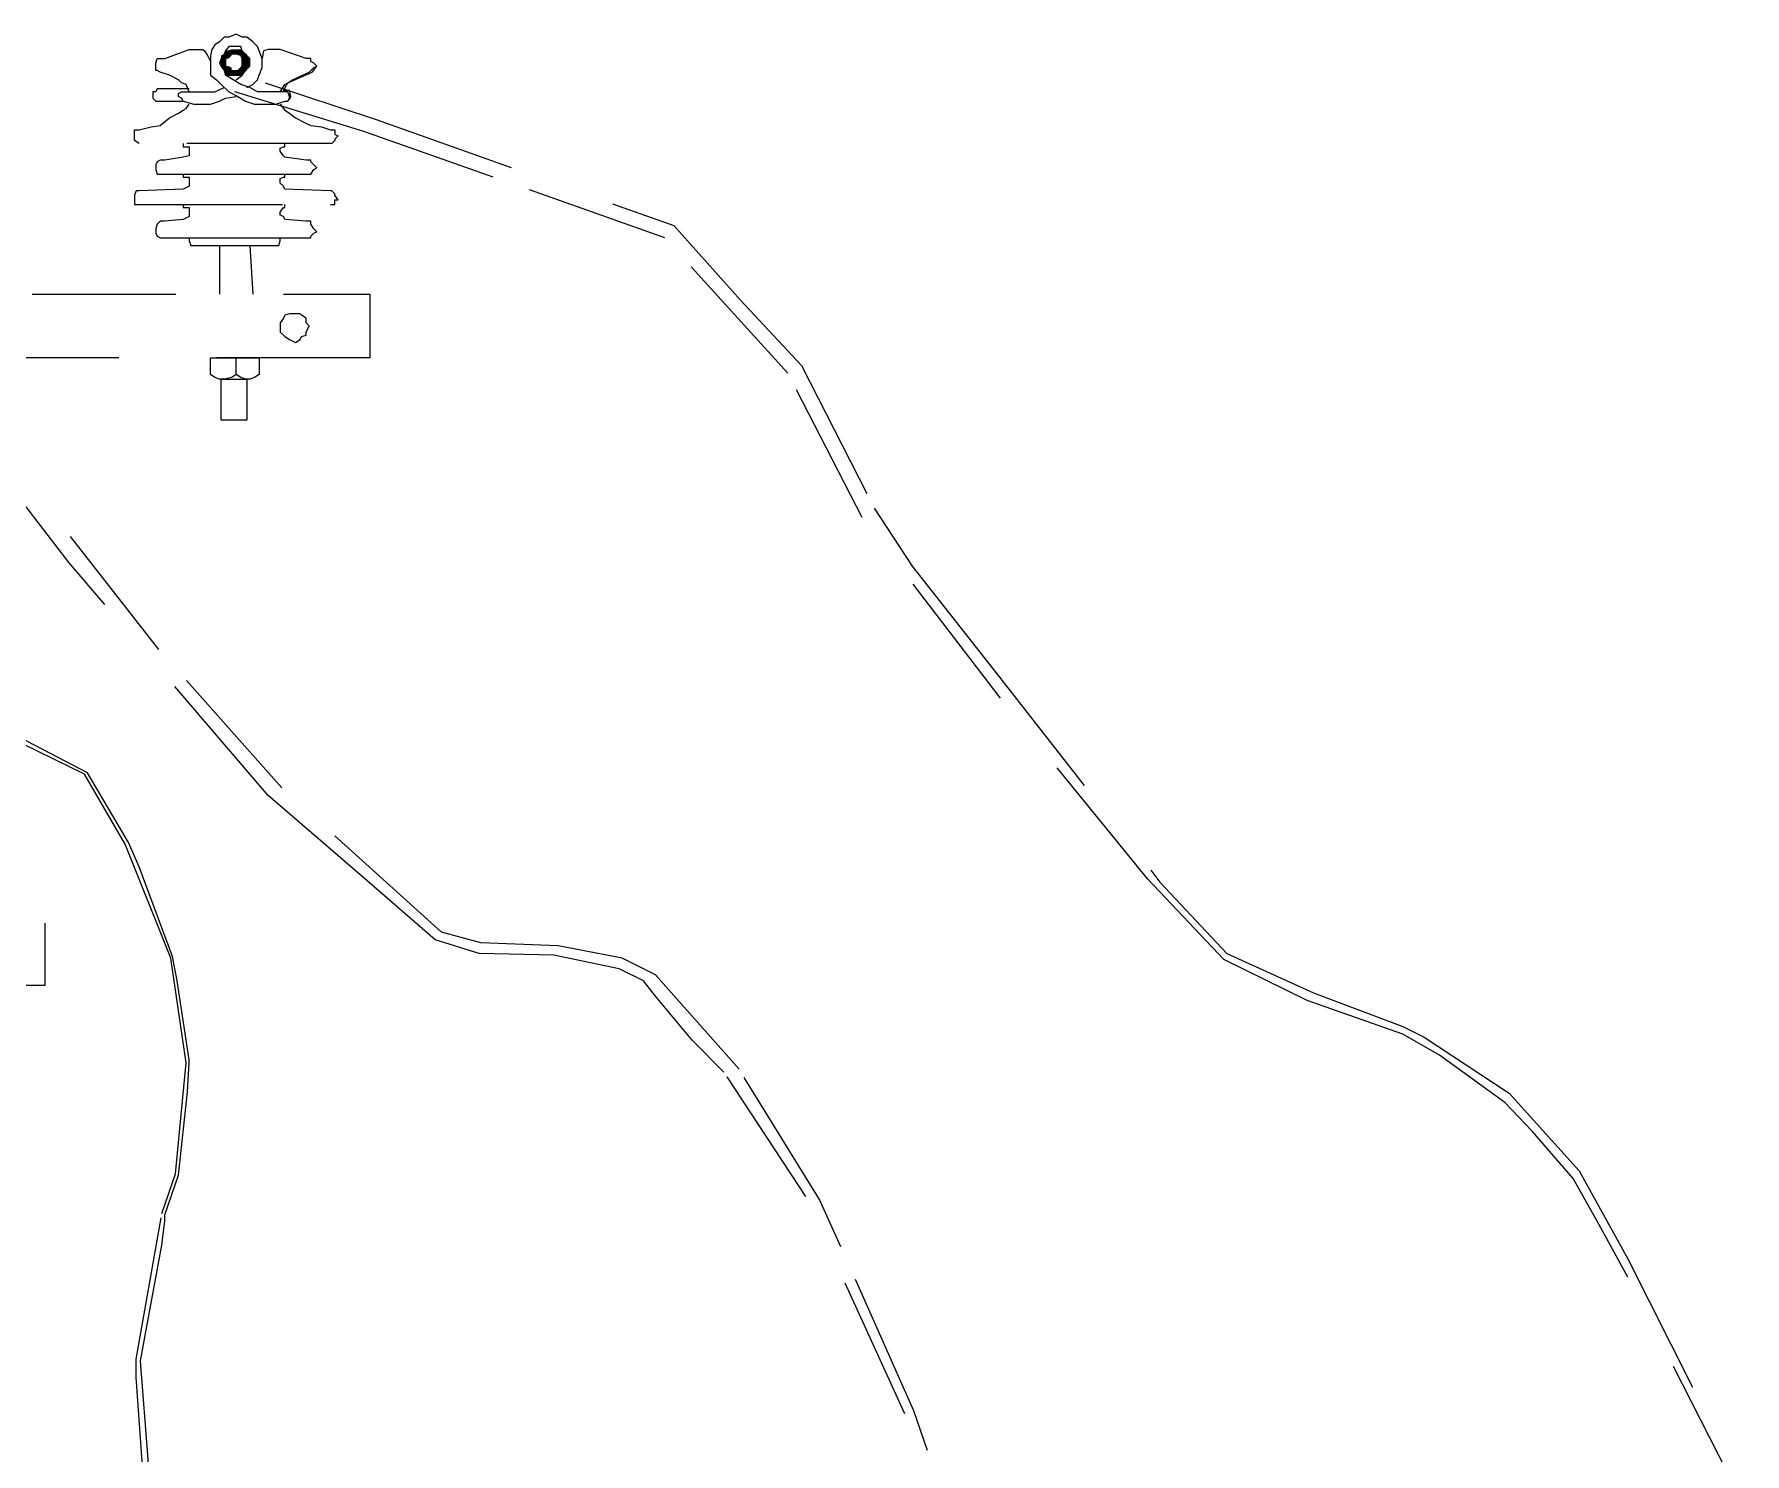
# Model space of a CAD drawing. Header units: metres. Extents: x 3162.2 to 3239.3, y 1435.1 to 1475.8.
# Drawn here: x 3189.091 to 3191.474, y 1469.649 to 1471.626 of the extents above; entities that cross this region are included whole.
import ezdxf

# ---------------------------------------------------------------- set-up
doc = ezdxf.new("R2010")
doc.units = ezdxf.units.M
doc.linetypes.add('CONTORNO_QUADRO_T', pattern=[0.35, 0.2, -0.15])
doc.layers.add('PDF29_Geometry', color=7, linetype='Continuous')
doc.layers.add('PDF29_Solid Fills', color=7, linetype='Continuous', true_color=0x939598)

msp = doc.modelspace()

# ---------------------------------------------------------------- linework, layer by layer
at = {"layer": 'PDF29_Geometry', "linetype": 'CONTORNO_QUADRO_T', "lineweight": 25}
for points in [[(3189.3869, 1471.5519), (3189.3953, 1471.5561), (3189.4017, 1471.5625), (3189.4038, 1471.5688), (3189.408, 1471.5794), (3189.408, 1471.5921), (3189.4038, 1471.6027), (3189.4017, 1471.609), (3189.3953, 1471.6154), (3189.3869, 1471.6217), (3189.3805, 1471.6217), (3189.3721, 1471.626), (3189.3615, 1471.6217), (3189.3551, 1471.6217), (3189.3488, 1471.6154), (3189.3424, 1471.6111), (3189.3382, 1471.6048), (3189.3361, 1471.5963), (3189.3361, 1471.5857), (3189.3361, 1471.5794), (3189.3361, 1471.5688), (3189.3445, 1471.5625), (3189.3509, 1471.5561), (3189.3615, 1471.5455), (3189.3742, 1471.5392), (3189.3848, 1471.5328), (3189.3975, 1471.5286), (3189.4271, 1471.5286), (3189.4398, 1471.5328), (3189.444, 1471.5328), (3189.4461, 1471.5371), (3189.4461, 1471.5392), (3189.444, 1471.5455), (3189.4398, 1471.5455), (3189.4377, 1471.5455), (3189.425, 1471.5455), (3189.4102, 1471.5455), (3189.4017, 1471.5455), (3189.3911, 1471.5519), (3189.3784, 1471.5561), (3189.3678, 1471.5625), (3189.3572, 1471.5688)], [(3189.3064, 1471.5498), (3189.262, 1471.5498), (3189.2599, 1471.5455), (3189.2556, 1471.5455), (3189.2556, 1471.5434), (3189.2556, 1471.5392), (3189.2556, 1471.5371), (3189.2599, 1471.5328), (3189.2662, 1471.5328), (3189.298, 1471.5328), (3189.2959, 1471.5371), (3189.2916, 1471.5392), (3189.2916, 1471.5434), (3189.2959, 1471.5455), (3189.298, 1471.5455), (3189.3064, 1471.5455), (3189.3022, 1471.5561), (3189.2959, 1471.5582), (3189.2916, 1471.5625), (3189.2789, 1471.5688), (3189.2662, 1471.573), (3189.262, 1471.5752), (3189.2599, 1471.5752), (3189.2599, 1471.5857), (3189.262, 1471.5921), (3189.2662, 1471.5921), (3189.2726, 1471.5921), (3189.3064, 1471.6048), (3189.3255, 1471.6048), (3189.3276, 1471.6027), (3189.3318, 1471.5963), (3189.3361, 1471.5879)], [(3189.4334, 1471.5455), (3189.4398, 1471.5561), (3189.444, 1471.5582), (3189.4504, 1471.5625), (3189.4737, 1471.573), (3189.4758, 1471.5752), (3189.48, 1471.5794), (3189.4842, 1471.5815), (3189.48, 1471.5857), (3189.4758, 1471.5879), (3189.4758, 1471.5921), (3189.4694, 1471.5921), (3189.4334, 1471.6048), (3189.4165, 1471.6048), (3189.4102, 1471.6027), (3189.408, 1471.5921)], [(3190.5362, 1468.8468), (3190.5362, 1468.8637), (3190.515, 1469.0098), (3190.5023, 1469.1093), (3190.4642, 1469.2363), (3190.405, 1469.4458), (3190.3351, 1469.6532), (3190.3161, 1469.7083), (3190.2145, 1469.9369), (3190.1849, 1470.0025), (3190.0727, 1470.1845), (3189.9563, 1470.3158), (3189.9097, 1470.339), (3189.8208, 1470.356), (3189.7128, 1470.3602), (3189.6578, 1470.375), (3189.4356, 1470.5761), (3189.2641, 1470.7687), (3189.0397, 1471.0566), (3188.9339, 1471.1878), (3188.881, 1471.2704), (3188.7646, 1471.5836)], [(3189.4461, 1471.535), (3189.4483, 1471.5392), (3189.4461, 1471.5477), (3189.4377, 1471.5477), (3189.444, 1471.5582), (3189.4779, 1471.573), (3189.4842, 1471.5815)], [(3190.5299, 1468.8658), (3190.4939, 1469.1093), (3190.4029, 1469.4183), (3190.3034, 1469.704), (3190.1658, 1470.0067), (3190.0515, 1470.1803), (3190.0071, 1470.2247), (3189.9563, 1470.2861), (3189.9393, 1470.3073), (3189.9055, 1470.3242), (3189.8144, 1470.3433), (3189.7107, 1470.3454), (3189.6493, 1470.3644), (3189.5541, 1470.447), (3189.4165, 1470.5655), (3189.1392, 1470.8894), (3188.936, 1471.154), (3188.9212, 1471.1751), (3188.8662, 1471.264), (3188.8344, 1471.3318), (3188.7773, 1471.5053), (3188.7476, 1471.573)], [(3189.3721, 1471.5625), (3189.3805, 1471.5688)], [(3189.4123, 1471.5582), (3189.5668, 1471.5074), (3189.9817, 1471.3593), (3190.0748, 1471.2556), (3190.1595, 1471.1645), (3190.261, 1470.9656), (3190.314, 1470.8851), (3190.4304, 1470.737), (3190.659, 1470.4449), (3190.7521, 1470.3454), (3190.8728, 1470.2904), (3190.9976, 1470.2438), (3191.0273, 1470.229), (3191.1458, 1470.1507), (3191.2432, 1470.0427), (3191.3109, 1469.9199), (3191.4739, 1469.5961)], [(3189.298, 1471.5328), (3189.3128, 1471.5286), (3189.3361, 1471.5286), (3189.3488, 1471.5328), (3189.3572, 1471.5371), (3189.3721, 1471.5392)], [(3189.3064, 1471.5455), (3189.3149, 1471.5455), (3189.3276, 1471.5455), (3189.3424, 1471.5455), (3189.3551, 1471.5519)], [(3191.4654, 1469.5919), (3191.3109, 1469.8945), (3191.2707, 1469.9686), (3191.2347, 1470.0321), (3191.1776, 1470.0977), (3191.1395, 1470.138), (3191.0484, 1470.2036), (3190.9976, 1470.2332), (3190.8643, 1470.2798), (3190.7479, 1470.3369), (3190.642, 1470.4491), (3190.4367, 1470.701), (3190.2441, 1470.9529), (3190.1404, 1471.154), (3189.969, 1471.3423), (3189.7298, 1471.427), (3189.5499, 1471.4905), (3189.3699, 1471.5455)], [(3189.4334, 1471.5286), (3189.4377, 1471.5223), (3189.4398, 1471.5201), (3189.4461, 1471.5159), (3189.4546, 1471.5096), (3189.4673, 1471.5032), (3189.4758, 1471.499), (3189.4906, 1471.4969), (3189.5033, 1471.4926), (3189.5054, 1471.4926), (3189.5096, 1471.4926), (3189.5096, 1471.4863), (3189.5139, 1471.4842), (3189.5096, 1471.4799), (3189.5096, 1471.4778), (3189.5054, 1471.4736), (3189.5033, 1471.4736), (3189.2366, 1471.4736), (3189.2302, 1471.4778), (3189.2302, 1471.4799), (3189.2302, 1471.4863), (3189.2302, 1471.4926), (3189.2324, 1471.4926), (3189.2366, 1471.4926), (3189.2535, 1471.4969), (3189.2662, 1471.499), (3189.2789, 1471.5096), (3189.2916, 1471.5159), (3189.298, 1471.5201), (3189.3022, 1471.5223), (3189.3064, 1471.5286)], [(3189.298, 1471.4736), (3189.298, 1471.4693), (3189.3064, 1471.4693), (3189.3064, 1471.4672), (3189.3064, 1471.463), (3189.3064, 1471.4566), (3189.298, 1471.4545), (3189.2726, 1471.4503), (3189.2662, 1471.4503), (3189.262, 1471.4482), (3189.2599, 1471.4439), (3189.2599, 1471.4376), (3189.262, 1471.4312), (3189.2662, 1471.4312), (3189.2726, 1471.4312), (3189.4694, 1471.4312), (3189.4758, 1471.4312), (3189.48, 1471.4376), (3189.4842, 1471.4397), (3189.48, 1471.4439), (3189.4758, 1471.4482), (3189.4758, 1471.4503), (3189.4694, 1471.4503), (3189.4398, 1471.4545), (3189.4377, 1471.4566), (3189.4334, 1471.463), (3189.4334, 1471.4672), (3189.4377, 1471.4693), (3189.4398, 1471.4693), (3189.4398, 1471.4736)], [(3189.298, 1471.4312), (3189.298, 1471.427), (3189.3064, 1471.427), (3189.3064, 1471.4249), (3189.3064, 1471.4207), (3189.3064, 1471.4185), (3189.3064, 1471.4143), (3189.298, 1471.4101), (3189.2366, 1471.408), (3189.2324, 1471.408), (3189.2302, 1471.4016), (3189.2302, 1471.391), (3189.2302, 1471.3889), (3189.2366, 1471.3889), (3189.5033, 1471.3889), (3189.5054, 1471.3889), (3189.5096, 1471.3889), (3189.5096, 1471.3953), (3189.5139, 1471.3953), (3189.5096, 1471.4016), (3189.5096, 1471.4037), (3189.5054, 1471.408), (3189.5033, 1471.408), (3189.4398, 1471.4101), (3189.4377, 1471.4143), (3189.4334, 1471.4185), (3189.4334, 1471.4249), (3189.4377, 1471.427), (3189.4398, 1471.427), (3189.4398, 1471.4312)], [(3189.298, 1471.3889), (3189.298, 1471.3847), (3189.3064, 1471.3847), (3189.3064, 1471.3783), (3189.3064, 1471.3741), (3189.3064, 1471.372), (3189.298, 1471.3677), (3189.2726, 1471.3656), (3189.2662, 1471.3656), (3189.262, 1471.3614), (3189.2599, 1471.355), (3189.2599, 1471.3487), (3189.262, 1471.3445), (3189.2662, 1471.3423), (3189.2726, 1471.3423), (3189.4694, 1471.3423), (3189.4758, 1471.3423), (3189.4758, 1471.3445), (3189.48, 1471.3487), (3189.4842, 1471.3508), (3189.48, 1471.355), (3189.4758, 1471.3614), (3189.4758, 1471.3656), (3189.4694, 1471.3656), (3189.4398, 1471.3677), (3189.4377, 1471.372), (3189.4334, 1471.3741), (3189.4334, 1471.3783), (3189.4377, 1471.3847), (3189.4398, 1471.3847), (3189.4398, 1471.3889)], [(3189.3064, 1471.3423), (3189.3064, 1471.3381), (3189.3086, 1471.3318), (3189.3149, 1471.3318), (3189.425, 1471.3318), (3189.4271, 1471.3318), (3189.4313, 1471.3318), (3189.4334, 1471.3381), (3189.4334, 1471.3423)], [(3189.3488, 1471.3318), (3189.3488, 1471.264)], [(3189.3551, 1471.3318), (3189.3848, 1471.3318)], [(3189.3911, 1471.3318), (3189.3953, 1471.264)], [(3188.3878, 1471.264), (3189.5583, 1471.264), (3189.5583, 1471.1751), (3188.4111, 1471.1751)], [(3189.3721, 1471.1518), (3189.3657, 1471.1476), (3189.3551, 1471.1455), (3189.3488, 1471.1455), (3189.3424, 1471.1476), (3189.3361, 1471.1518), (3189.3361, 1471.1751), (3189.4038, 1471.1751), (3189.4038, 1471.1518), (3189.3975, 1471.1476), (3189.3911, 1471.1455), (3189.3848, 1471.1455), (3189.3784, 1471.1476), (3189.3721, 1471.1518), (3189.3721, 1471.1751)], [(3189.3975, 1471.1751), (3189.3445, 1471.1751)], [(3189.3572, 1471.1751), (3189.3848, 1471.1751)], [(3189.0863, 1469.1812), (3189.1011, 1469.2278), (3189.1667, 1469.4014), (3189.2387, 1469.5622), (3189.2408, 1469.6088), (3189.2408, 1469.6384), (3189.2324, 1469.7548), (3189.2324, 1469.7802), (3189.2683, 1469.9834), (3189.2874, 1470.0385), (3189.3022, 1470.193), (3189.281, 1470.339), (3189.2175, 1470.4978), (3189.1604, 1470.5952), (3189.0524, 1470.6481)], [(3189.0757, 1469.1008), (3189.0905, 1469.177), (3189.1244, 1469.2744), (3189.1731, 1469.4014), (3189.2472, 1469.558), (3189.2493, 1469.6405), (3189.2387, 1469.7781), (3189.2683, 1469.939), (3189.2726, 1469.9729), (3189.2726, 1469.9813), (3189.2916, 1470.0364), (3189.3043, 1470.1528), (3189.3064, 1470.193), (3189.3064, 1470.1972), (3189.2895, 1470.3073), (3189.2832, 1470.3412), (3189.2366, 1470.466), (3189.2218, 1470.4999), (3189.1646, 1470.5973), (3189.0588, 1470.6523)], [(3188.4111, 1470.3877), (3189.1054, 1470.3877), (3189.1054, 1470.3009), (3188.3878, 1470.3009)]]:
    msp.add_lwpolyline(points, dxfattribs=at)
for points in [[(3189.3911, 1471.5857), (3189.3911, 1471.5921), (3189.3848, 1471.5984), (3189.3805, 1471.6027), (3189.3784, 1471.609), (3189.3615, 1471.609), (3189.3572, 1471.6027), (3189.3551, 1471.5984), (3189.3509, 1471.5921), (3189.3488, 1471.5857), (3189.3509, 1471.5815), (3189.3551, 1471.5752), (3189.3572, 1471.5688), (3189.3615, 1471.5688), (3189.3784, 1471.5688), (3189.3805, 1471.5688), (3189.3848, 1471.5752), (3189.3911, 1471.5815)], [(3189.3805, 1471.5857), (3189.3805, 1471.5921), (3189.3784, 1471.5963), (3189.3721, 1471.5984), (3189.3657, 1471.5984), (3189.3615, 1471.5963), (3189.3572, 1471.5921), (3189.3572, 1471.5815), (3189.3615, 1471.5794), (3189.3657, 1471.5752), (3189.3742, 1471.5752), (3189.3805, 1471.5815)], [(3189.4737, 1471.2196), (3189.4694, 1471.2238), (3189.4694, 1471.2302), (3189.4631, 1471.2344), (3189.461, 1471.2365), (3189.4461, 1471.2365), (3189.4398, 1471.2344), (3189.4377, 1471.2302), (3189.4334, 1471.2238), (3189.4334, 1471.2111), (3189.4377, 1471.2069), (3189.4398, 1471.2048), (3189.4461, 1471.2005), (3189.4546, 1471.1963), (3189.461, 1471.2005), (3189.4631, 1471.2048), (3189.4694, 1471.2069), (3189.4694, 1471.2111)], [(3189.3953, 1471.1751), (3189.3488, 1471.1751)], [(3189.3869, 1471.1455), (3189.3869, 1471.0883), (3189.3848, 1471.0883), (3189.3551, 1471.0883), (3189.3509, 1471.0883), (3189.3509, 1471.1455)]]:
    msp.add_lwpolyline(points, close=True, dxfattribs=at)
at = {"layer": 'PDF29_Solid Fills', "color": 7, "linetype": 'CONTORNO_QUADRO_T', "transparency": 33554559}
for points in [[(3189.3572, 1471.6027), (3189.3848, 1471.5984), (3189.3551, 1471.5984)], [(3189.3657, 1471.6048), (3189.3805, 1471.6027), (3189.3572, 1471.6027)], [(3189.3805, 1471.6027), (3189.3572, 1471.6027), (3189.3848, 1471.5984)], [(3189.3784, 1471.6048), (3189.3657, 1471.6048), (3189.3805, 1471.6027)], [(3189.3509, 1471.5921), (3189.3572, 1471.5857), (3189.3488, 1471.5857)], [(3189.3572, 1471.5857), (3189.3488, 1471.5857), (3189.3572, 1471.5815)], [(3189.3488, 1471.5857), (3189.3572, 1471.5815), (3189.3509, 1471.5815)], [(3189.3551, 1471.5984), (3189.3657, 1471.5963), (3189.3509, 1471.5963)], [(3189.3657, 1471.5963), (3189.3509, 1471.5963), (3189.3615, 1471.5921)], [(3189.3509, 1471.5963), (3189.3615, 1471.5921), (3189.3509, 1471.5921)], [(3189.3572, 1471.5921), (3189.3509, 1471.5921), (3189.3572, 1471.5857)], [(3189.3615, 1471.5815), (3189.3509, 1471.5815), (3189.3657, 1471.5794)], [(3189.3509, 1471.5815), (3189.3657, 1471.5794), (3189.3509, 1471.5794)], [(3189.3657, 1471.5794), (3189.3509, 1471.5794), (3189.3657, 1471.5752)], [(3189.3509, 1471.5794), (3189.3657, 1471.5752), (3189.3551, 1471.5752)], [(3189.3657, 1471.5984), (3189.3551, 1471.5984), (3189.3657, 1471.5963)], [(3189.3869, 1471.5984), (3189.3742, 1471.5984), (3189.3869, 1471.5963)], [(3189.3742, 1471.5984), (3189.3869, 1471.5963), (3189.3784, 1471.5963)], [(3189.3784, 1471.5794), (3189.3869, 1471.5752), (3189.3742, 1471.5752)], [(3189.3869, 1471.5963), (3189.3784, 1471.5963), (3189.3911, 1471.5921)], [(3189.3784, 1471.5963), (3189.3911, 1471.5921), (3189.3805, 1471.5921)], [(3189.3805, 1471.5815), (3189.3869, 1471.5794), (3189.3784, 1471.5794)], [(3189.3869, 1471.5794), (3189.3784, 1471.5794), (3189.3869, 1471.5752)], [(3189.3911, 1471.5921), (3189.3805, 1471.5921), (3189.3911, 1471.5857)], [(3189.3805, 1471.5921), (3189.3911, 1471.5857), (3189.3805, 1471.5857)], [(3189.3911, 1471.5857), (3189.3805, 1471.5857), (3189.3911, 1471.5815)], [(3189.3805, 1471.5857), (3189.3911, 1471.5815), (3189.3805, 1471.5815)], [(3189.3911, 1471.5815), (3189.3805, 1471.5815), (3189.3869, 1471.5794)], [(3189.3848, 1471.5752), (3189.3551, 1471.5752), (3189.3805, 1471.5688)], [(3189.3551, 1471.5752), (3189.3805, 1471.5688), (3189.3572, 1471.5688)]]:
    msp.add_solid(points, dxfattribs=at)

doc.saveas('drawing.dxf')
